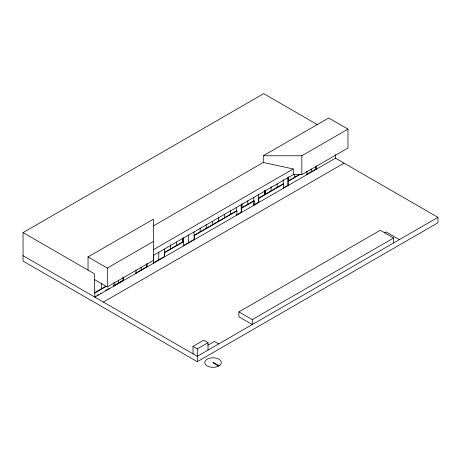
<?xml version="1.0" encoding="UTF-8"?>
<svg xmlns="http://www.w3.org/2000/svg" width="461" height="461" viewBox="0 0 461 461"><rect width="100%" height="100%" fill="white"/><g stroke="black" fill="none" stroke-linecap="round" stroke-linejoin="round"><path stroke-width="0.69" d="M113.89 285.878L123.024 280.432L123.024 276.975M106.635 286.183L94.816 293.006L94.816 297.132L335.475 158.186L437.95 217.35L437.95 222.761L197.296 361.706L23.05 261.105L23.05 232.603L263.704 93.664L317.548 124.752M88.034 270.123L88.034 256.933L153.45 219.165L153.45 260.321L107.315 286.961L94.459 279.539M153.45 225.867L263.266 162.462L263.266 155.76L328.693 117.987L347.974 129.12L347.974 148.016L301.828 174.661L293.259 174.661L153.45 255.377M88.034 256.933L107.315 268.06L153.45 241.426M263.266 155.76L301.828 155.76L347.974 129.12M153.45 249.672L293.259 168.957L293.259 174.661M23.05 232.603L94.459 273.834L94.459 292.798L105.851 286.223M182.89 242.158L182.533 241.95L164.323 252.467L164.681 252.668L182.89 242.158L182.89 237.968M236.925 210.959L236.568 210.752L194.081 235.289L194.438 235.49L236.925 210.959L236.925 215.085L236.568 214.878L241.212 212.198L241.57 212.406L241.57 204.062M264.896 194.813L264.539 194.605L258.471 198.109L258.828 198.316L264.896 194.813L264.896 190.624M265.017 194.335L283.227 183.818L283.584 184.025L283.584 188.146L283.227 187.944L287.866 185.264L288.223 185.466L288.223 177.122M299.27 174.558L288.344 180.862L288.701 181.069L300.232 174.414M254.184 200.996L253.827 200.789L241.685 207.802L242.042 208.009L254.184 200.996L254.184 205.122L253.827 204.915L253.827 197.354M283.584 184.025L265.375 194.536L265.375 190.353M94.459 296.924L95.698 296.21M96.937 295.495L98.792 294.423M105.638 290.47L109.378 288.309M147.071 263.531L147.071 266.965L146.713 266.758L135.643 273.148L136.001 273.356L136.001 269.916M164.681 252.668L164.681 256.794L164.323 256.587L153.259 262.977L153.611 263.185L153.611 254.841M183.011 245.799L194.081 239.409L194.438 239.616L194.438 235.49M253.827 204.915L258.471 202.235L258.828 202.442L258.828 198.316M316.194 165.885L316.194 169.32L315.837 169.112L306.553 174.471L306.911 174.679L306.911 171.244M103.385 302.076L344.044 163.136M393.677 237.968L252.282 319.6L252.282 324.544L238.925 316.834L238.925 311.89L380.319 230.252L393.677 237.968L393.677 242.912M384.318 232.891L386.03 231.906L399.387 239.616M193.009 353.818L193.009 346.395L203.722 340.212L208.003 342.69L208.003 350.106M193.009 346.395L197.296 348.873L208.003 342.69M207.888 345.231L214.434 341.451L218.716 343.923M437.95 217.35L197.296 356.295L23.05 255.694M263.266 162.462L293.259 168.957M238.925 311.89L252.282 319.6M100.648 293.352L101.005 293.559M94.459 292.798L94.816 293.006M219.165 365.757L213.328 362.386L212.74 362.721L218.577 366.092M335.475 154.712L335.475 158.186M315.837 166.363L315.837 169.112M311.192 169.043L311.192 171.792M301.828 155.76L301.828 174.661M294.412 174.61L294.412 177.358M288.701 176.88L288.701 181.069M287.866 177.704L287.866 185.264M283.227 179.698L283.227 183.818M277.153 183.806L277.153 187.322M271.085 186.607L271.085 190.825M264.539 190.387L264.539 194.605M258.471 193.989L258.471 202.235M247.759 200.783L247.759 204.298M242.042 203.82L242.042 208.009M241.212 204.638L241.212 212.198M236.568 207.317L236.568 210.752M230.5 210.746L230.5 214.261M224.432 214.25L224.432 217.765M218.358 217.05L218.358 221.268M212.291 221.257L212.291 224.772M206.223 224.761L206.223 228.276M200.149 228.264L200.149 231.779M197.296 348.873L197.296 361.706M194.081 231.848L194.081 239.409M188.543 235.047L188.543 242.607M183.369 237.663L183.369 246.007M182.533 238.435L182.533 241.95M176.465 241.939L176.465 245.454M170.397 244.745L170.397 248.963M164.323 249.026L164.323 256.587M158.791 252.225L158.791 259.785M146.713 264.009L146.713 266.758M141.175 267.201L141.175 269.95M123.381 277.159L123.381 280.64L123.024 280.432L113.74 285.791L114.098 285.999L114.098 282.564M118.385 280.346L118.385 283.112M107.315 268.06L107.315 286.961M101.604 283.054L101.604 288.678M219.603 365.464L218.076 366.345A8.281 4.783 0 0 1 204.949 363.591A8.281 4.783 0 0 1 214.826 357.886A8.281 4.783 0 0 1 219.603 365.464"/></g></svg>
